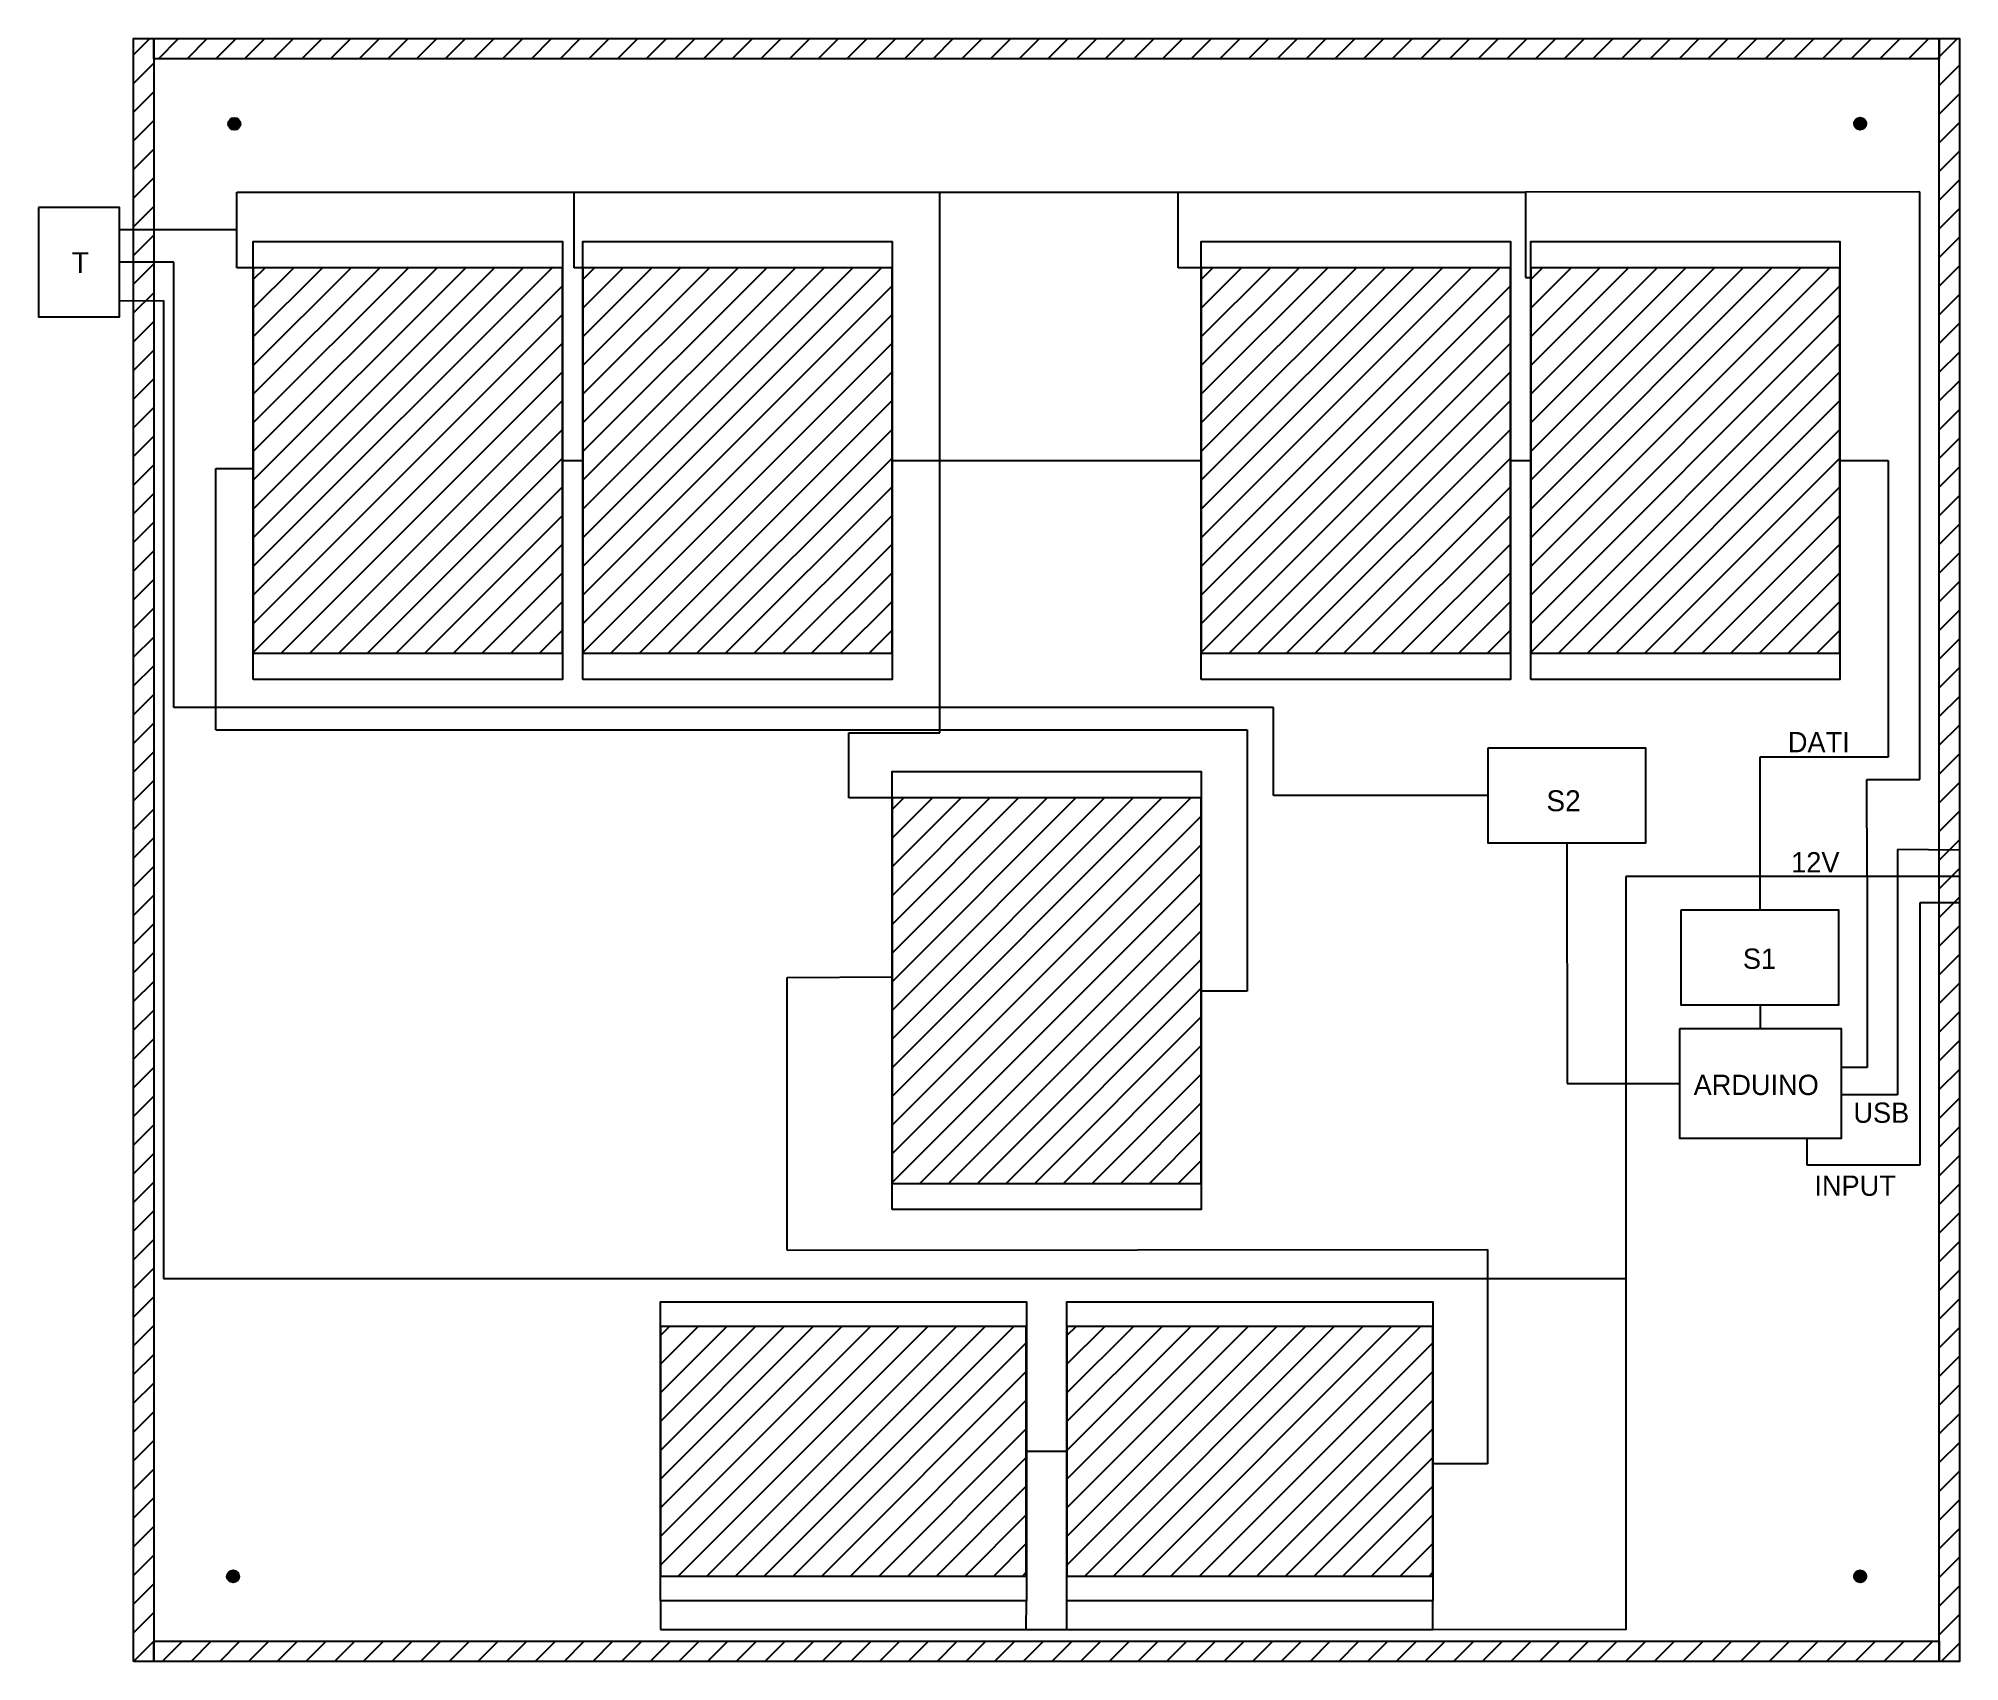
# Model space of a CAD drawing. Header units: millimetres. Extents: x -47 to 900, y 0 to 800.
import ezdxf

# ---------------------------------------------------------------- set-up
doc = ezdxf.new("R2010")
doc.units = ezdxf.units.MM
doc.header["$MEASUREMENT"] = 0
doc.layers.add('Electric', color=102, linetype='Continuous')
pattern_1 = [(45, (0, 0), (-7.07107, 7.07107), [])]

msp = doc.modelspace()

# ---------------------------------------------------------------- hatches: boundary and pattern name
h = msp.add_hatch()
h.set_pattern_fill('user', color=256, scale=10, angle=45, style=0, pattern_type=0)
h.set_pattern_definition(pattern_1)
h.paths.add_polyline_path([(10, 790), (10, 800), (890, 800), (890, 790)])
h.paths.add_polyline_path([(0, 0), (0, 800), (10, 800), (10, 0)])
h.paths.add_polyline_path([(890, 0), (890, 800), (900, 800), (900, 0)])
h.paths.add_polyline_path([(10, 0), (10, 10), (890, 10), (890, 0)])
h = msp.add_hatch()
h.set_pattern_fill('user', color=256, scale=0.5, angle=45, style=0, pattern_type=0)
h.set_pattern_definition([(45, (0, 0), (-0.3535534, 0.3535534), [])])
edge = h.paths.add_edge_path()
edge.add_arc((49.65, 757.9), 3, 0, 360)
edge = h.paths.add_edge_path()
edge.add_arc((851, 758), 3, 0, 360)
edge = h.paths.add_edge_path()
edge.add_arc((851, 42), 3, 0, 360)
edge = h.paths.add_edge_path()
edge.add_arc((49, 42), 3, 0, 360)
h = msp.add_hatch()
h.set_pattern_fill('user', color=256, scale=10, angle=45, style=0, pattern_type=0)
h.set_pattern_definition([(45, (0, -0.05), (-7.07107, 7.07107), [])])
h.paths.add_polyline_path([(59, 687), (59, 497), (211.4, 497), (211.4, 687)])
h = msp.add_hatch()
h.set_pattern_fill('user', color=256, scale=10, angle=45, style=0, pattern_type=0)
h.set_pattern_definition([(45, (162.4, -0.05), (-7.07107, 7.07107), [])])
h.paths.add_polyline_path([(221.4, 687), (221.4, 497), (373.8, 497), (373.8, 687)])
h = msp.add_hatch()
h.set_pattern_fill('user', color=256, scale=10, angle=45, style=0, pattern_type=0)
h.set_pattern_definition([(45, (467.2, -0.05), (-7.07107, 7.07107), [])])
h.paths.add_polyline_path([(526.2, 687), (526.2, 497), (678.6, 497), (678.6, 687)])
h = msp.add_hatch()
h.set_pattern_fill('user', color=256, scale=10, angle=45, style=0, pattern_type=0)
h.set_pattern_definition([(45, (629.6, -0.05), (-7.07107, 7.07107), [])])
h.paths.add_polyline_path([(688.6, 687), (688.6, 497), (841, 497), (841, 687)])
h = msp.add_hatch()
h.set_pattern_fill('user', color=256, scale=10, angle=45, style=0, pattern_type=0)
h.set_pattern_definition([(45, (314.8, -261.34), (-7.07107, 7.07107), [])])
h.paths.add_polyline_path([(373.8, 425.71), (373.8, 235.71), (526.2, 235.71), (526.2, 425.71)])
h = msp.add_hatch()
h.set_pattern_fill('user', color=256, scale=10, angle=45, style=0, pattern_type=0)
h.set_pattern_definition(pattern_1)
h.paths.add_polyline_path([(259.67, 165.16), (259.67, 42.16), (440, 42.16), (440, 165.16)])
h = msp.add_hatch()
h.set_pattern_fill('user', color=256, scale=10, angle=45, style=0, pattern_type=0)
h.set_pattern_definition([(45, (200.35, 0), (-7.07107, 7.07107), [])])
h.paths.add_polyline_path([(460.02, 165.16), (460.02, 42.16), (640.35, 42.16), (640.35, 165.16)])

# ---------------------------------------------------------------- linework, layer by layer
for points in [[(0, 0), (0, 800), (900, 800), (900, 0)], [(0, 0), (0, 800), (10, 800), (10, 0)], [(10, 790), (10, 800), (890, 800), (890, 790)], [(890, 0), (890, 800), (900, 800), (900, 0)], [(59, 484.05), (59, 699.95), (211.4, 699.95), (211.4, 484.05)], [(59, 484.05), (59, 699.95), (211.4, 699.95), (211.4, 484.05)], [(221.4, 484.05), (221.4, 699.95), (373.8, 699.95), (373.8, 484.05)], [(221.4, 484.05), (221.4, 699.95), (373.8, 699.95), (373.8, 484.05)], [(526.2, 484.05), (526.2, 699.95), (678.6, 699.95), (678.6, 484.05)], [(688.6, 484.05), (688.6, 699.95), (841, 699.95), (841, 484.05)], [(59, 687), (59, 497), (211.4, 497), (211.4, 687)], [(221.4, 687), (221.4, 497), (373.8, 497), (373.8, 687)], [(526.2, 687), (526.2, 497), (678.6, 497), (678.6, 687)], [(688.6, 687), (688.6, 497), (841, 497), (841, 687)], [(373.8, 222.76), (373.8, 438.66), (526.2, 438.66), (526.2, 222.76)], [(373.8, 425.71), (373.8, 235.71), (526.2, 235.71), (526.2, 425.71)], [(259.67, 30), (259.67, 177.32), (440.01, 177.32), (440.01, 30)], [(460.01, 30), (460.01, 177.32), (640.35, 177.32), (640.35, 30)], [(259.67, 165.16), (259.67, 42.16), (440, 42.16), (440, 165.16)], [(460.02, 165.16), (460.02, 42.16), (640.35, 42.16), (640.35, 165.16)], [(10, 0), (10, 10), (890, 10), (890, 0)]]:
    msp.add_lwpolyline(points, close=True)
for centre in [(49.65, 757.9), (851, 758), (49, 42), (851, 42)]:
    msp.add_circle(centre, 3)
at = {"layer": 'Electric', "color": 1}
for p, q in [((50.85, 724.25), (686.05, 724.25)), ((50.85, 687), (50.85, 724.25)), ((217.1, 687), (217.1, 724.25)), ((397.3, 457.7), (397.3, 724.25)), ((514.85, 687), (514.85, 724.25)), ((880.48, 724.44), (686.05, 724.25)), ((686.05, 724.25), (686.05, 682.1)), ((880.48, 434.68), (880.48, 724.44)), ((50.85, 705.62), (-7, 705.62)), ((59, 687), (50.85, 687)), ((221.4, 687), (217.1, 687)), ((526.2, 687), (514.85, 687)), ((686.05, 682.1), (688.6, 682.1)), ((-7, 670.71), (14.75, 670.9)), ((14.75, 670.9), (14.75, 188.75)), ((352.55, 425.71), (352.55, 457.7)), ((352.55, 457.7), (397.3, 457.7)), ((854.41, 386.96), (854.23, 434.68)), ((854.23, 434.68), (880.48, 434.68)), ((373.8, 425.71), (352.55, 425.71)), ((854.41, 386.96), (735.44, 386.96)), ((735.44, 386.96), (735.44, 15.57)), ((900, 386.96), (854.41, 386.96)), ((854.41, 386.96), (854.41, 292.76)), ((14.75, 188.75), (735.44, 188.75)), ((259.67, 30), (259.67, 15.8)), ((440, 15.8), (440.01, 30)), ((459.95, 15.8), (459.95, 30)), ((640.35, 15.8), (640.35, 30)), ((259.67, 15.8), (440, 15.8)), ((440, 15.8), (459.95, 15.8)), ((459.95, 15.8), (640.35, 15.8)), ((735.44, 15.57), (640.35, 15.8))]:
    msp.add_line(p, q, dxfattribs=at)
at = {"layer": 'Electric', "color": 5}
for p, q in [((19.9, 689.7), (-7, 689.7)), ((19.9, 470.23), (19.9, 689.7)), ((40.51, 459.29), (40.5, 587.95)), ((40.5, 587.95), (59, 587.95)), ((211.4, 592), (221.4, 592)), ((373.8, 592), (526.2, 592)), ((678.6, 592), (688.6, 592)), ((841, 592), (864.85, 592)), ((864.85, 592), (864.85, 445.8)), ((561.82, 470.23), (19.9, 470.23)), ((561.82, 426.82), (561.82, 470.23)), ((40.51, 459.29), (548.79, 459.29)), ((548.79, 459.29), (548.79, 330.43)), ((801.52, 445.8), (801.48, 370.4)), ((864.85, 445.8), (801.52, 445.76)), ((667.45, 426.82), (561.82, 426.82)), ((706.4, 403.56), (706.55, 284.94)), ((900, 400), (869.4, 400.25)), ((869.4, 400.25), (869.4, 279.35)), ((900, 373.92), (880.39, 373.92)), ((880.39, 373.92), (880.39, 244.71)), ((322.15, 337.2), (373.8, 337.55)), ((322.15, 202.8), (322.15, 337.2)), ((548.79, 330.43), (526.2, 330.43)), ((801.85, 311.89), (801.85, 323.75)), ((706.55, 284.94), (761.92, 284.89)), ((869.4, 279.35), (841.77, 279.35)), ((824.81, 244.71), (824.81, 257.89)), ((880.39, 244.71), (824.81, 244.71)), ((322.15, 202.8), (667.25, 203.15)), ((667.25, 203.15), (667.25, 97.45)), ((440.01, 103.66), (460.01, 103.66)), ((667.25, 97.45), (640.35, 97.45))]:
    msp.add_line(p, q, dxfattribs=at)
at = {"layer": 'Electric'}
for p, q in [((900, 400), (900, 373.92)), ((854.41, 292.76), (841.77, 292.76)), ((259.67, 30), (259.67, 30))]:
    msp.add_line(p, q, dxfattribs=at)
for points in [[(-46.92, 716.7), (-46.92, 662.7), (-7, 662.7), (-7, 716.7)], [(667.45, 450.15), (667.45, 403.5), (745.35, 403.5), (745.35, 450.15)], [(762.53, 370.4), (762.53, 323.75), (840.43, 323.75), (840.43, 370.4)], [(761.92, 311.89), (761.92, 257.89), (841.77, 257.89), (841.77, 311.89)]]:
    msp.add_lwpolyline(points, close=True, dxfattribs=at)

# ---------------------------------------------------------------- texts
at = {"layer": 'Electric', "color": 5}
for s, p in [('DATI', (815.37, 448.18)), ('USB', (847.68, 265.54)), ('INPUT', (828.46, 229.55))]:
    msp.add_text(s, height=10, dxfattribs=at).set_placement(p)
at = {"layer": 'Electric', "color": 1}
msp.add_text('12V', height=10, dxfattribs=at).set_placement((817.01, 388.95))
at = {"layer": 'Electric'}
for s, p in [('S1', (793.21, 341.43)), ('ARDUINO', (768.92, 279.24))]:
    msp.add_text(s, height=10, dxfattribs=at).set_placement(p)
at = {"layer": 'Electric', "insert": (-30.46, 694.65), "char_height": 10.316, "width": 19.6, "attachment_point": 1}
msp.add_mtext('{T}', dxfattribs=at)
at = {"layer": 'Electric', "color": 94, "insert": (704.8, 424.2), "char_height": 10.316, "width": 35.05, "attachment_point": 5}
msp.add_mtext('{S2}', dxfattribs=at)

doc.saveas('drawing.dxf')
